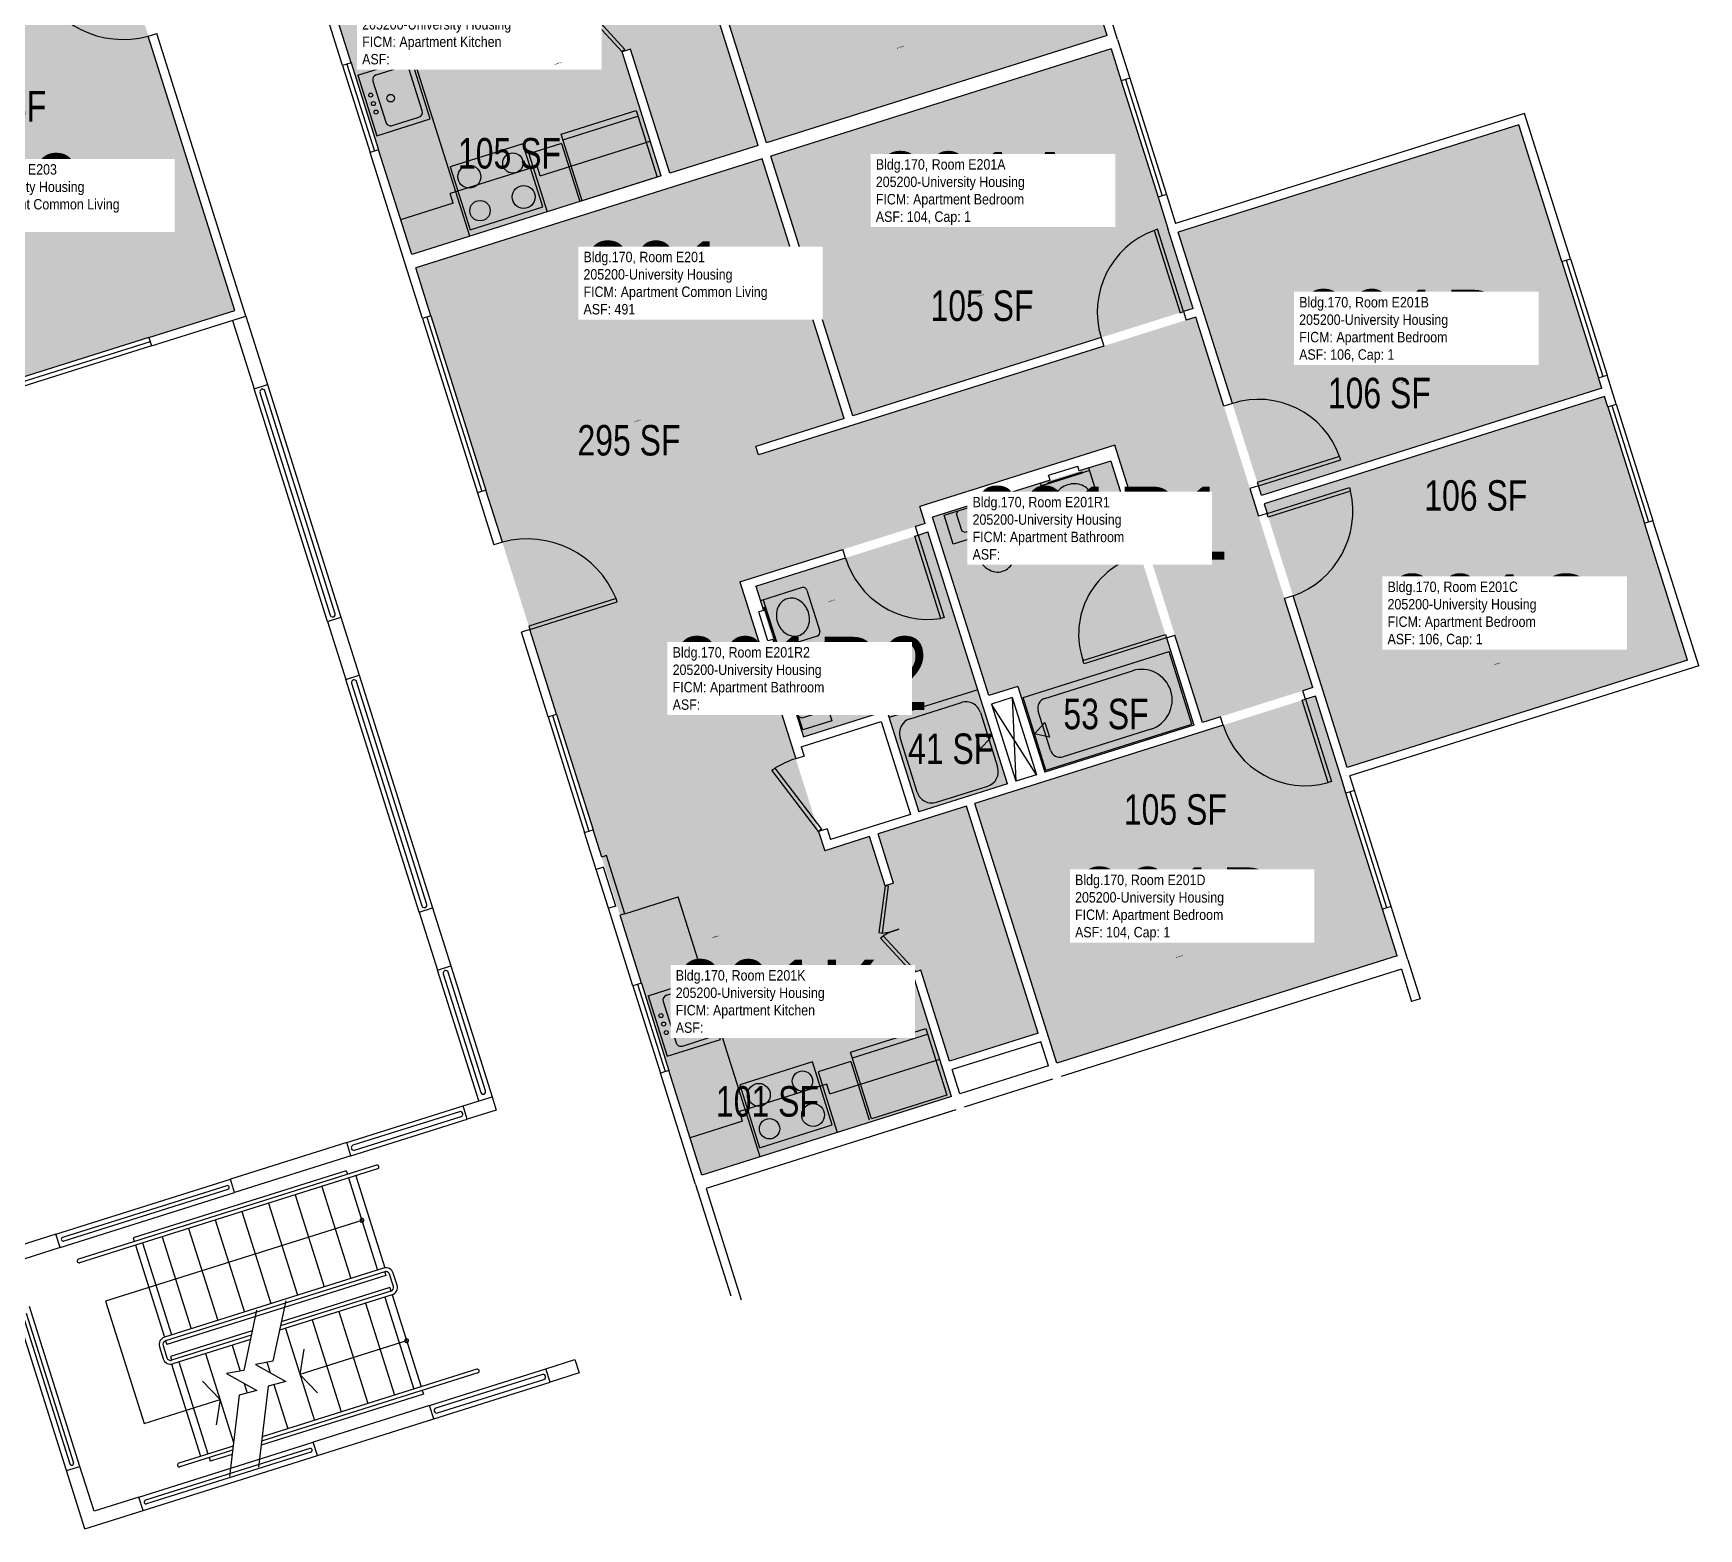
# Model space of a CAD drawing. Header units: inches. Extents: x -323 to 1242, y -1298 to 1967.
# Drawn here: x 586 to 1242, y -1298 to -710 of the extents above; entities that cross this region are included whole.
import ezdxf
from ezdxf.enums import TextEntityAlignment as Align

# ---------------------------------------------------------------- set-up
doc = ezdxf.new("R2010")
doc.units = ezdxf.units.IN
doc.header["$LTSCALE"] = 10
doc.header["$MEASUREMENT"] = 0
for name, color, linetype in [('A-DOOR', 2, 'CONTINUOUS'), ('A-FLOR', 3, 'CONTINUOUS'), ('A-GLAZ', 1, 'CONTINUOUS'), ('A-IDEN-RNUM', 7, 'CONTINUOUS'), ('A-IDEN-SNUM', 4, 'CONTINUOUS'), ('A-IDEN-VNUM', 4, 'CONTINUOUS'), ('A-WALL', 5, 'CONTINUOUS'), ('AREA-TEXT', 3, 'CONTINUOUS'), ('P-SANR-FIXT', 2, 'CONTINUOUS'), ('Rooms-Category-Color', 7, 'CONTINUOUS'), ('Rooms-College-Color', 7, 'CONTINUOUS'), ('Rooms-Department-Color', 7, 'CONTINUOUS'), ('Rooms-Division-Color', 7, 'CONTINUOUS'), ('Rooms-Information', 7, 'CONTINUOUS')]:
    doc.layers.add(name, color=color, linetype=linetype)
doc.styles.add('CP_AREA', font='arial.ttf', dxfattribs={"height": 15})
doc.styles.add('CP_ROOMSNUMBER', font='arial.ttf', dxfattribs={"height": 1})
doc.styles.add('CP_ROOMVNUMBER', font='arial.ttf', dxfattribs={"width": 0.85, "height": 0.075})

msp = doc.modelspace()

# ---------------------------------------------------------------- hatches: boundary and pattern name
at = {"layer": 'Rooms-Category-Color', "true_color": 0x728ef3}
for points in [[(312.36, -653.56), (358.37, -799.48), (530.51, -745.2), (531.57, -748.54), (496.75, -759.52), (529, -861.8), (665.38, -818.81), (585.03, -563.92), (504.43, -589.34), (537.81, -695.19), (464.85, -718.2), (466.96, -724.88), (390.19, -749.08), (355.76, -639.88)], [(976.48, -608.28), (1008.73, -710.56), (874.73, -752.81), (842.48, -650.52)], [(871.39, -753.86), (839.14, -651.58), (804.33, -662.55), (810.42, -681.86), (807.08, -682.91), (800.99, -663.6), (702.76, -694.57), (735.01, -796.86), (833.24, -765.89), (817.9, -717.25), (821.24, -716.19), (836.58, -764.84), (871.39, -753.86)], [(1042.64, -818.09), (1010.39, -715.81), (876.39, -758.05), (908.64, -860.34)], [(1069.5, -891.67), (1036.81, -787.95), (1170.8, -745.71), (1203.5, -849.42)], [(1089.68, -967.35), (1043.68, -821.43), (871.53, -875.71), (870.48, -872.37), (905.29, -861.39), (873.04, -759.11), (736.66, -802.1), (817.02, -1056.99), (897.61, -1031.58), (864.24, -925.72), (937.19, -902.71), (935.08, -896.03), (1011.86, -871.83), (1046.29, -981.04)], [(1103.26, -998.73), (1070.56, -895.01), (1204.55, -852.76), (1237.25, -956.48)], [(1042.95, -982.09), (1010.21, -878.24), (940.07, -900.23), (962.22, -970.44), (973.66, -966.84), (984.3, -1000.58)], [(969.51, -1005.24), (938.24, -906.05), (870.53, -927.4), (889.22, -986.65), (922.11, -976.28), (934.7, -1016.21)], [(956.75, -1012.93), (989, -1115.22), (1122.99, -1072.98), (1090.75, -970.69)], [(981.59, -1103.4), (953.4, -1013.99), (918.59, -1024.97), (924.68, -1044.27), (921.34, -1045.33), (915.25, -1026.02), (817.02, -1056.99), (849.27, -1159.27), (947.5, -1128.3), (932.16, -1079.66), (935.5, -1078.61), (946.78, -1114.38)]]:
    msp.add_hatch(color=171, dxfattribs=at).paths.add_polyline_path(points)
at = {"layer": 'Rooms-College-Color', "true_color": 0xadadad}
for points in [[(312.36, -653.56), (358.37, -799.48), (530.51, -745.2), (531.57, -748.54), (496.75, -759.52), (529, -861.8), (665.38, -818.81), (585.03, -563.92), (504.43, -589.34), (537.81, -695.19), (464.85, -718.2), (466.96, -724.88), (390.19, -749.08), (355.76, -639.88)], [(976.48, -608.28), (1008.73, -710.56), (874.73, -752.81), (842.48, -650.52)], [(871.39, -753.86), (839.14, -651.58), (804.33, -662.55), (810.42, -681.86), (807.08, -682.91), (800.99, -663.6), (702.76, -694.57), (735.01, -796.86), (833.24, -765.89), (817.9, -717.25), (821.24, -716.19), (836.58, -764.84), (871.39, -753.86)], [(1042.64, -818.09), (1010.39, -715.81), (876.39, -758.05), (908.64, -860.34)], [(1069.5, -891.67), (1036.81, -787.95), (1170.8, -745.71), (1203.5, -849.42)], [(1089.68, -967.35), (1043.68, -821.43), (871.53, -875.71), (870.48, -872.37), (905.29, -861.39), (873.04, -759.11), (736.66, -802.1), (817.02, -1056.99), (897.61, -1031.58), (864.24, -925.72), (937.19, -902.71), (935.08, -896.03), (1011.86, -871.83), (1046.29, -981.04)], [(1103.26, -998.73), (1070.56, -895.01), (1204.55, -852.76), (1237.25, -956.48)], [(1042.95, -982.09), (1010.21, -878.24), (940.07, -900.23), (962.22, -970.44), (973.66, -966.84), (984.3, -1000.58)], [(969.51, -1005.24), (938.24, -906.05), (870.53, -927.4), (889.22, -986.65), (922.11, -976.28), (934.7, -1016.21)], [(956.75, -1012.93), (989, -1115.22), (1122.99, -1072.98), (1090.75, -970.69)], [(981.59, -1103.4), (953.4, -1013.99), (918.59, -1024.97), (924.68, -1044.27), (921.34, -1045.33), (915.25, -1026.02), (817.02, -1056.99), (849.27, -1159.27), (947.5, -1128.3), (932.16, -1079.66), (935.5, -1078.61), (946.78, -1114.38)]]:
    msp.add_hatch(color=253, dxfattribs=at).paths.add_polyline_path(points)
at = {"layer": 'Rooms-Department-Color', "true_color": 0x604aed}
for points in [[(312.36, -653.56), (358.37, -799.48), (530.51, -745.2), (531.57, -748.54), (496.75, -759.52), (529, -861.8), (665.38, -818.81), (585.03, -563.92), (504.43, -589.34), (537.81, -695.19), (464.85, -718.2), (466.96, -724.88), (390.19, -749.08), (355.76, -639.88)], [(976.48, -608.28), (1008.73, -710.56), (874.73, -752.81), (842.48, -650.52)], [(871.39, -753.86), (839.14, -651.58), (804.33, -662.55), (810.42, -681.86), (807.08, -682.91), (800.99, -663.6), (702.76, -694.57), (735.01, -796.86), (833.24, -765.89), (817.9, -717.25), (821.24, -716.19), (836.58, -764.84), (871.39, -753.86)], [(1042.64, -818.09), (1010.39, -715.81), (876.39, -758.05), (908.64, -860.34)], [(1069.5, -891.67), (1036.81, -787.95), (1170.8, -745.71), (1203.5, -849.42)], [(1089.68, -967.35), (1043.68, -821.43), (871.53, -875.71), (870.48, -872.37), (905.29, -861.39), (873.04, -759.11), (736.66, -802.1), (817.02, -1056.99), (897.61, -1031.58), (864.24, -925.72), (937.19, -902.71), (935.08, -896.03), (1011.86, -871.83), (1046.29, -981.04)], [(1103.26, -998.73), (1070.56, -895.01), (1204.55, -852.76), (1237.25, -956.48)], [(1042.95, -982.09), (1010.21, -878.24), (940.07, -900.23), (962.22, -970.44), (973.66, -966.84), (984.3, -1000.58)], [(969.51, -1005.24), (938.24, -906.05), (870.53, -927.4), (889.22, -986.65), (922.11, -976.28), (934.7, -1016.21)], [(956.75, -1012.93), (989, -1115.22), (1122.99, -1072.98), (1090.75, -970.69)], [(981.59, -1103.4), (953.4, -1013.99), (918.59, -1024.97), (924.68, -1044.27), (921.34, -1045.33), (915.25, -1026.02), (817.02, -1056.99), (849.27, -1159.27), (947.5, -1128.3), (932.16, -1079.66), (935.5, -1078.61), (946.78, -1114.38)]]:
    msp.add_hatch(color=173, dxfattribs=at).paths.add_polyline_path(points)
at = {"layer": 'Rooms-Division-Color', "true_color": 0x604aed}
for points in [[(312.36, -653.56), (358.37, -799.48), (530.51, -745.2), (531.57, -748.54), (496.75, -759.52), (529, -861.8), (665.38, -818.81), (585.03, -563.92), (504.43, -589.34), (537.81, -695.19), (464.85, -718.2), (466.96, -724.88), (390.19, -749.08), (355.76, -639.88)], [(976.48, -608.28), (1008.73, -710.56), (874.73, -752.81), (842.48, -650.52)], [(871.39, -753.86), (839.14, -651.58), (804.33, -662.55), (810.42, -681.86), (807.08, -682.91), (800.99, -663.6), (702.76, -694.57), (735.01, -796.86), (833.24, -765.89), (817.9, -717.25), (821.24, -716.19), (836.58, -764.84), (871.39, -753.86)], [(1042.64, -818.09), (1010.39, -715.81), (876.39, -758.05), (908.64, -860.34)], [(1069.5, -891.67), (1036.81, -787.95), (1170.8, -745.71), (1203.5, -849.42)], [(1089.68, -967.35), (1043.68, -821.43), (871.53, -875.71), (870.48, -872.37), (905.29, -861.39), (873.04, -759.11), (736.66, -802.1), (817.02, -1056.99), (897.61, -1031.58), (864.24, -925.72), (937.19, -902.71), (935.08, -896.03), (1011.86, -871.83), (1046.29, -981.04)], [(1103.26, -998.73), (1070.56, -895.01), (1204.55, -852.76), (1237.25, -956.48)], [(1042.95, -982.09), (1010.21, -878.24), (940.07, -900.23), (962.22, -970.44), (973.66, -966.84), (984.3, -1000.58)], [(969.51, -1005.24), (938.24, -906.05), (870.53, -927.4), (889.22, -986.65), (922.11, -976.28), (934.7, -1016.21)], [(956.75, -1012.93), (989, -1115.22), (1122.99, -1072.98), (1090.75, -970.69)], [(981.59, -1103.4), (953.4, -1013.99), (918.59, -1024.97), (924.68, -1044.27), (921.34, -1045.33), (915.25, -1026.02), (817.02, -1056.99), (849.27, -1159.27), (947.5, -1128.3), (932.16, -1079.66), (935.5, -1078.61), (946.78, -1114.38)]]:
    msp.add_hatch(color=173, dxfattribs=at).paths.add_polyline_path(points)

# ---------------------------------------------------------------- linework, layer by layer
at = {"layer": 'A-DOOR'}
for p, q in [((817.83, -717.01), (805.25, -703.31)), ((806.29, -702.36), (818.87, -716.05)), ((818.87, -716.05), (817.83, -717.01)), ((1028.59, -786.87), (1027.24, -787.3)), ((1027.24, -787.3), (1037.46, -819.72)), ((1038.81, -819.3), (1028.59, -786.87)), ((1037.46, -819.72), (1038.81, -819.3)), ((1100.29, -876.28), (1067.86, -886.51)), ((1068.29, -887.86), (1100.72, -877.63)), ((1100.72, -877.63), (1100.29, -876.28)), ((1067.86, -886.51), (1068.29, -887.86)), ((1071.75, -898.83), (1104.18, -888.6)), ((1104.6, -889.95), (1072.17, -900.18)), ((1104.18, -888.6), (1104.6, -889.95)), ((1072.17, -900.18), (1071.75, -898.83)), ((933.08, -907.68), (934.43, -907.25)), ((943.3, -940.11), (933.08, -907.68)), ((934.43, -907.25), (944.65, -939.68)), ((815.44, -932.27), (781.11, -943.1)), ((781.54, -944.45), (815.87, -933.62)), ((815.87, -933.62), (815.44, -932.27)), ((781.11, -943.1), (781.54, -944.45)), ((944.65, -939.68), (943.3, -940.11)), ((999.27, -956.63), (1031.7, -946.4)), ((1032.13, -947.75), (999.7, -957.98)), ((1031.7, -946.4), (1032.13, -947.75)), ((999.7, -957.98), (999.27, -956.63)), ((1085.57, -972.32), (1086.92, -971.9)), ((1095.79, -1004.75), (1085.57, -972.32)), ((1086.92, -971.9), (1097.14, -1004.32)), ((876.81, -999.89), (877.94, -999.03)), ((895.2, -1023.95), (876.81, -999.89)), ((877.94, -999.03), (896.32, -1023.09)), ((1097.14, -1004.32), (1095.79, -1004.75)), ((896.32, -1023.09), (895.2, -1023.95)), ((921.34, -1045.33), (918.89, -1063.77)), ((920.29, -1063.95), (922.74, -1045.52)), ((922.74, -1045.52), (921.34, -1045.33)), ((918.89, -1063.77), (920.29, -1063.95)), ((919.58, -1065.97), (920.62, -1065.01)), ((932.16, -1079.66), (919.58, -1065.97)), ((920.62, -1065.01), (933.2, -1078.71)), ((933.2, -1078.71), (932.16, -1079.66))]:
    msp.add_line(p, q, dxfattribs=at)
for centre, radius, start, end in [((621.45, -674.53), 37.6, 202.05029, 285.24604), ((1039.28, -819.5), 34.38, 110.49458, 196.93987), ((1068.33, -887.82), 33.98, 19.85341, 107.58104), ((1070.07, -897.88), 35.43, 289.63293, 12.92602), ((780.6, -946.39), 37.6, 22.05029, 105.24604), ((938.27, -906.63), 33.85, 196.55361, 278.54969), ((1029.44, -946.31), 31.88, 103.67751, 198.88143), ((1086.77, -972.21), 33.77, 197.06558, 285.49336), ((901.05, -1039.44), 46.56, 108.63499, 119.76807), ((917.92, -1038.36), 25.7, 275.29346, 290.09868), ((933.36, -1087.33), 25.7, 104.89801, 119.70324)]:
    msp.add_arc(centre, radius, start, end, dxfattribs=at)
at = {"layer": 'A-FLOR'}
for p, q in [((675.3, -851.1), (702.96, -938.84)), ((704.87, -938.24), (677.21, -850.5)), ((711.38, -965.54), (739.05, -1053.29)), ((740.95, -1052.69), (713.29, -964.94)), ((980.96, -1001.64), (963.27, -973.79)), ((971.37, -971.23), (972.85, -1004.19)), ((747.47, -1079.99), (762.19, -1126.7)), ((764.1, -1126.1), (749.37, -1079.39)), ((753.84, -1134.31), (711.9, -1147.53)), ((712.51, -1149.44), (754.44, -1136.22)), ((721.16, -1155.36), (603.85, -1192.34)), ((721.61, -1156.79), (604.3, -1193.78)), ((709.26, -1157.54), (625.34, -1184)), ((709.26, -1157.54), (709.72, -1158.97)), ((713.03, -1159.5), (724.47, -1195.78)), ((662.25, -1163.45), (597.61, -1183.83)), ((662.7, -1164.88), (598.06, -1185.26)), ((699.68, -1163.71), (711.1, -1199.95)), ((710.17, -1160.4), (721.59, -1196.64)), ((678.69, -1170.32), (690.12, -1206.56)), ((689.18, -1167.01), (700.61, -1203.26)), ((715.43, -1177.09), (614.53, -1208.9)), ((657.71, -1176.94), (669.14, -1213.18)), ((668.2, -1173.63), (679.63, -1209.87)), ((625.34, -1184), (625.79, -1185.43)), ((629.1, -1185.96), (640.53, -1222.2)), ((636.73, -1183.55), (648.16, -1219.79)), ((647.22, -1180.24), (658.65, -1216.49)), ((626.24, -1186.86), (637.66, -1223.1)), ((723.98, -1195.89), (637.66, -1223.1)), ((724.43, -1197.32), (638.12, -1224.53)), ((724.88, -1198.75), (638.57, -1225.96)), ((724.43, -1197.32), (724.88, -1198.75)), ((727.81, -1203.07), (726.31, -1198.3)), ((729.24, -1202.62), (727.74, -1197.85)), ((726.83, -1204.95), (683.33, -1218.67)), ((726.38, -1203.52), (683.69, -1216.98)), ((726.38, -1203.52), (726.83, -1204.95)), ((614.53, -1208.9), (629.72, -1257.06)), ((673.99, -1212.43), (668.92, -1236.15)), ((685.43, -1208.82), (680.37, -1232.54)), ((727.28, -1206.38), (682.97, -1220.35)), ((716.79, -1209.69), (728.22, -1245.93)), ((724.42, -1207.28), (735.85, -1243.52)), ((727.28, -1206.38), (738.71, -1242.62)), ((581.87, -1214.07), (600.44, -1272.99)), ((583.3, -1213.62), (601.87, -1272.54)), ((695.81, -1216.3), (707.24, -1252.54)), ((706.3, -1213), (717.73, -1249.24)), ((638.12, -1224.53), (638.57, -1225.96)), ((672.24, -1220.59), (640.07, -1230.73)), ((671.88, -1222.27), (640.52, -1232.16)), ((671.52, -1223.96), (640.97, -1233.59)), ((685.32, -1219.61), (696.75, -1255.85)), ((733, -1224.5), (691.03, -1237.73)), ((635.71, -1226.86), (637.21, -1231.63)), ((637.14, -1226.41), (638.64, -1231.18)), ((640.07, -1230.73), (640.52, -1232.16)), ((653.85, -1229.53), (664.87, -1264.49)), ((664.34, -1226.23), (667.55, -1236.41)), ((692.52, -1227.83), (691.03, -1237.73)), ((640.49, -1233.74), (651.92, -1269.98)), ((643.36, -1232.84), (654.78, -1269.08)), ((668.92, -1236.15), (662.14, -1237.42)), ((662.14, -1237.42), (674.08, -1244.1)), ((680.37, -1232.54), (673.58, -1233.82)), ((673.58, -1233.82), (685.52, -1240.49)), ((761.1, -1237.14), (675.94, -1263.98)), ((760.65, -1235.71), (676.14, -1262.35)), ((678, -1232.99), (679.27, -1236.99)), ((691.03, -1237.73), (697.93, -1244.99)), ((786.47, -1237.79), (744.53, -1251.01)), ((652.66, -1240.39), (659.56, -1247.65)), ((674.08, -1244.1), (667.09, -1245.98)), ((669.09, -1241.31), (670.29, -1245.12)), ((678.54, -1242.38), (674.69, -1274.33)), ((739.61, -1245.48), (675.74, -1265.62)), ((685.52, -1240.49), (678.54, -1242.38)), ((680.77, -1241.77), (686.25, -1259.16)), ((739.16, -1244.05), (739.61, -1245.48)), ((745.13, -1252.92), (787.07, -1239.7)), ((629.72, -1257.06), (659.56, -1247.65)), ((659.56, -1247.65), (658.08, -1257.56)), ((667.09, -1245.98), (663.25, -1277.94)), ((694.88, -1266.93), (630.24, -1287.31)), ((695.33, -1268.36), (630.69, -1288.74)), ((664.69, -1265.96), (643.34, -1272.69)), ((664.49, -1267.59), (643.79, -1274.12)), ((655.23, -1270.51), (655.68, -1271.94)), ((664.3, -1269.23), (655.68, -1271.94))]:
    msp.add_line(p, q, dxfattribs=at)
for centre, radius, start, end in [((676.26, -850.8), 1, 17.4983, 197.4983), ((703.92, -938.54), 1, 197.4983, 17.4983), ((712.34, -965.24), 1, 17.4983, 197.4983), ((740, -1052.99), 1, 197.4983, 17.4983), ((748.42, -1079.69), 1, 17.4983, 197.4983), ((763.14, -1126.4), 1, 197.4983, 17.4983), ((754.14, -1135.26), 1, 287.4983, 107.4983), ((712.21, -1148.49), 1, 107.4983, 287.4983), ((721.39, -1156.08), 0.75, 287.49835, 107.49835), ((662.48, -1164.16), 0.75, 287.49835, 107.49835), ((715.43, -1177.09), 0.75, 17.49835, 197.49835), ((715.43, -1177.09), 0.75, 197.49835, 17.49835), ((597.84, -1184.54), 0.75, 107.49835, 287.49835), ((604.08, -1193.06), 0.75, 107.49835, 287.49835), ((724.88, -1198.75), 3, 17.49835, 107.49835), ((724.88, -1198.75), 1.5, 17.49835, 107.49835), ((726.38, -1203.52), 1.5, 287.49835, 17.49835), ((726.38, -1203.52), 3, 287.49835, 17.49835), ((638.57, -1225.96), 3, 107.49835, 197.49835), ((638.57, -1225.96), 1.5, 107.49835, 197.49835), ((733, -1224.5), 0.75, 17.49835, 197.49835), ((733, -1224.5), 0.75, 197.49835, 17.49835), ((640.07, -1230.73), 3, 197.49835, 287.49835), ((640.07, -1230.73), 1.5, 197.49835, 287.49835), ((760.87, -1236.42), 0.75, 287.49835, 107.49835), ((786.77, -1238.74), 1, 287.4983, 107.4983), ((744.83, -1251.96), 1, 107.4983, 287.4983), ((695.1, -1267.64), 0.75, 287.49835, 107.49835), ((601.16, -1272.76), 0.75, 197.49835, 17.49835), ((643.56, -1273.41), 0.75, 107.49835, 287.49835), ((630.46, -1288.02), 0.75, 107.49835, 287.49835)]:
    msp.add_arc(centre, radius, start, end, dxfattribs=at)
at = {"layer": 'A-GLAZ'}
for p, q in [((707.84, -722.33), (718.66, -756.66)), ((709.51, -721.8), (720.33, -756.14)), ((711.18, -721.28), (722, -755.61)), ((1017.7, -727.39), (1032.13, -773.17)), ((1014.36, -728.45), (1028.8, -774.22)), ((1016.03, -727.92), (1030.47, -773.7)), ((1187.78, -799.6), (1202.21, -845.37)), ((1189.45, -799.07), (1203.88, -844.85)), ((1191.12, -798.54), (1205.55, -844.32)), ((739.26, -821.99), (760.91, -890.66)), ((740.93, -821.47), (762.58, -890.13)), ((742.6, -820.94), (764.25, -889.61)), ((631.53, -829.48), (562.86, -851.13)), ((632.05, -831.15), (563.39, -852.8)), ((632.58, -832.82), (563.91, -854.47)), ((1205.82, -856.82), (1220.25, -902.6)), ((1207.49, -856.29), (1221.92, -902.07)), ((1209.16, -855.77), (1223.59, -901.55)), ((788.72, -978.88), (803.08, -1024.42)), ((790.39, -978.35), (804.75, -1023.89)), ((792.06, -977.83), (806.42, -1023.37)), ((1117.2, -1054.62), (1102.76, -1008.84)), ((1118.86, -1054.09), (1104.43, -1008.32)), ((1120.53, -1053.57), (1106.1, -1007.79)), ((822.1, -1084.74), (832.92, -1119.08)), ((823.95, -1084.16), (834.77, -1118.49)), ((825.44, -1083.69), (836.26, -1118.03))]:
    msp.add_line(p, q, dxfattribs=at)
at = {"layer": 'A-WALL'}
for p, q in [((871.39, -753.86), (839.14, -651.57)), ((874.73, -752.81), (842.48, -650.52)), ((707.84, -722.33), (688.86, -662.12)), ((711.18, -721.28), (702.76, -694.57)), ((1008.73, -710.56), (1004.74, -697.93)), ((1012.89, -712.13), (1008.08, -696.87)), ((631.33, -710.8), (634.67, -709.75)), ((665.38, -818.81), (631.33, -710.8)), ((669.78, -821.09), (634.67, -709.75)), ((1008.73, -710.56), (874.73, -752.81)), ((1012.89, -712.13), (1017.7, -727.39)), ((821.17, -715.96), (817.83, -717.01)), ((833.24, -765.89), (817.83, -717.01)), ((836.58, -764.84), (821.17, -715.96)), ((1010.38, -715.81), (876.38, -758.05)), ((1010.38, -715.81), (1014.36, -728.45)), ((711.18, -721.28), (707.84, -722.33)), ((1017.7, -727.39), (1014.36, -728.45)), ((1173.08, -741.32), (1035.74, -784.62)), ((1170.79, -745.71), (1036.79, -787.96)), ((1187.78, -799.6), (1170.79, -745.71)), ((1191.12, -798.54), (1173.08, -741.32)), ((871.39, -753.86), (836.58, -764.84)), ((722, -755.61), (718.66, -756.66)), ((732.5, -800.53), (718.66, -756.66)), ((735.01, -796.86), (722, -755.61)), ((873.04, -759.11), (736.66, -802.1)), ((905.29, -861.39), (873.04, -759.11)), ((908.63, -860.34), (876.38, -758.05)), ((833.24, -765.89), (735.01, -796.86)), ((1032.13, -773.17), (1028.8, -774.22)), ((1032.13, -773.17), (1035.74, -784.62)), ((1028.8, -774.22), (1032.7, -786.62)), ((1042.63, -818.1), (1032.7, -786.62)), ((1058.07, -855.43), (1036.79, -787.96)), ((1187.78, -799.6), (1191.12, -798.54)), ((739.26, -821.99), (732.5, -800.53)), ((742.6, -820.94), (736.66, -802.1)), ((631.53, -829.48), (665.38, -818.81)), ((1042.63, -818.1), (1038.81, -819.3)), ((1038.81, -819.3), (1039.86, -822.64)), ((632.58, -832.82), (669.78, -821.09)), ((664.53, -822.75), (673.02, -849.69)), ((669.78, -821.09), (678.27, -848.04)), ((742.6, -820.94), (739.26, -821.99)), ((1043.68, -821.43), (1039.86, -822.64)), ((1054.73, -856.48), (1043.68, -821.43)), ((631.53, -829.48), (632.58, -832.82)), ((1006.39, -829.52), (908.63, -860.34)), ((1006.39, -829.52), (1007.44, -832.86)), ((1007.44, -832.86), (871.53, -875.71)), ((1202.21, -845.37), (1205.55, -844.32)), ((1203.49, -849.43), (1202.21, -845.37)), ((1209.16, -855.77), (1205.55, -844.32)), ((673.02, -849.69), (678.27, -848.04)), ((701.89, -941.25), (673.02, -849.69)), ((678.27, -848.04), (707.13, -939.59)), ((1203.49, -849.43), (1069.49, -891.67)), ((1058.07, -855.43), (1054.73, -856.48)), ((1204.54, -852.77), (1070.55, -895.01)), ((1205.82, -856.82), (1204.54, -852.77)), ((1205.82, -856.82), (1209.16, -855.77)), ((905.29, -861.39), (870.48, -872.37)), ((1011.86, -871.83), (935.09, -896.04)), ((1025.24, -914.27), (1011.86, -871.83)), ((871.53, -875.71), (870.48, -872.37)), ((1010.18, -878.13), (997.78, -882.04)), ((1010.18, -878.13), (1021.9, -915.33)), ((985.73, -883.74), (997.18, -880.13)), ((986.33, -885.65), (985.73, -883.74)), ((997.78, -882.04), (997.18, -880.13)), ((764.25, -889.61), (760.91, -890.66)), ((760.91, -890.66), (767.37, -911.17)), ((770.71, -910.11), (764.25, -889.61)), ((986.33, -885.65), (940.08, -900.23)), ((1068.29, -887.86), (1064.95, -888.91)), ((1064.95, -888.91), (1068.41, -899.88)), ((1069.49, -891.67), (1068.29, -887.86)), ((937.19, -902.71), (935.09, -896.04)), ((1070.55, -895.01), (1071.75, -898.83)), ((937.19, -902.71), (933.38, -903.92)), ((934.43, -907.25), (933.38, -903.92)), ((962.22, -970.45), (940.08, -900.23)), ((1071.75, -898.83), (1068.41, -899.88)), ((1220.25, -902.6), (1223.59, -901.55)), ((1237.24, -956.48), (1220.25, -902.6)), ((1241.63, -958.77), (1223.59, -901.55)), ((770.71, -910.11), (767.37, -911.17)), ((934.43, -907.25), (938.24, -906.05)), ((969.51, -1005.24), (938.24, -906.05)), ((864.23, -925.72), (904.76, -912.94)), ((870.53, -927.4), (905.82, -916.28)), ((905.82, -916.28), (904.76, -912.94)), ((1021.9, -915.33), (1025.24, -914.27)), ((864.23, -925.72), (886.18, -995.34)), ((870.53, -927.4), (873.54, -936.94)), ((873.54, -936.94), (871.63, -937.54)), ((1081.97, -931.25), (1078.63, -932.3)), ((1089.68, -967.35), (1078.63, -932.3)), ((1103.24, -998.73), (1081.97, -931.25)), ((701.89, -941.25), (707.13, -939.59)), ((701.89, -941.25), (709.11, -964.14)), ((707.13, -939.59), (714.35, -962.48)), ((875.24, -948.98), (871.63, -937.54)), ((781.54, -944.45), (778.2, -945.5)), ((788.72, -978.88), (778.2, -945.5)), ((792.06, -977.83), (781.54, -944.45)), ((877.14, -948.38), (875.24, -948.98)), ((877.14, -948.38), (889.21, -986.65)), ((1032.13, -947.75), (1035.46, -946.7)), ((1032.13, -947.75), (1042.95, -982.09)), ((1046.29, -981.04), (1035.46, -946.7)), ((1237.24, -956.48), (1103.24, -998.73)), ((709.11, -964.14), (714.35, -962.48)), ((714.35, -962.48), (743.22, -1054.04)), ((1241.63, -958.77), (1104.3, -1002.07)), ((737.97, -1055.69), (709.11, -964.14)), ((973.66, -966.84), (962.22, -970.45)), ((973.66, -966.84), (984.3, -1000.58)), ((1089.68, -967.35), (1085.87, -968.56)), ((1086.92, -971.9), (1085.87, -968.56)), ((889.21, -986.65), (922.11, -976.28)), ((922.11, -976.28), (934.7, -1016.21)), ((971.37, -971.23), (963.27, -973.79)), ((963.27, -973.79), (972.85, -1004.19)), ((971.37, -971.23), (980.96, -1001.63)), ((1090.74, -970.69), (1086.92, -971.9)), ((1101.26, -1004.07), (1090.74, -970.69)), ((788.72, -978.88), (792.06, -977.83)), ((888.35, -990.59), (919.83, -980.67)), ((919.83, -980.67), (931.37, -1017.27)), ((1054.49, -982.12), (956.74, -1012.94)), ((1042.95, -982.09), (984.3, -1000.58)), ((1053.44, -978.78), (1046.29, -981.04)), ((1054.49, -982.12), (1053.44, -978.78)), ((889.52, -994.29), (886.18, -995.34)), ((888.35, -990.59), (889.52, -994.29)), ((980.96, -1001.63), (972.85, -1004.19)), ((1106.1, -1007.79), (1104.3, -1002.07)), ((969.51, -1005.24), (934.7, -1016.21)), ((1102.76, -1008.84), (1101.26, -1004.07)), ((1106.1, -1007.79), (1102.76, -1008.84)), ((953.4, -1013.99), (918.59, -1024.96)), ((981.59, -1103.4), (953.4, -1013.99)), ((988.99, -1115.22), (956.74, -1012.94)), ((931.37, -1017.27), (899.89, -1027.19)), ((803.08, -1024.42), (806.42, -1023.37)), ((807.67, -1038.96), (803.08, -1024.42)), ((809.8, -1034.1), (806.42, -1023.37)), ((898.54, -1022.9), (895.2, -1023.95)), ((895.2, -1023.95), (897.61, -1031.58)), ((915.25, -1026.02), (897.61, -1031.58)), ((898.54, -1022.9), (899.89, -1027.19)), ((921.34, -1045.33), (915.25, -1026.02)), ((924.68, -1044.28), (918.59, -1024.96)), ((811.71, -1033.5), (809.8, -1034.1)), ((818.92, -1056.39), (811.71, -1033.5)), ((810.53, -1038.06), (807.67, -1038.96)), ((812.48, -1054.22), (807.67, -1038.96)), ((815.34, -1053.32), (810.53, -1038.06)), ((924.68, -1044.28), (921.34, -1045.33)), ((737.97, -1055.69), (743.22, -1054.04)), ((743.22, -1054.04), (750.43, -1076.93)), ((815.34, -1053.32), (812.48, -1054.22)), ((822.1, -1084.74), (812.48, -1054.22)), ((1120.53, -1053.57), (1117.2, -1054.62)), ((1122.98, -1072.98), (1117.2, -1054.62)), ((1127.15, -1074.55), (1120.53, -1053.57)), ((737.97, -1055.69), (745.19, -1078.58)), ((818.92, -1056.39), (817.02, -1056.99)), ((825.44, -1083.69), (817.02, -1056.99)), ((1122.98, -1072.98), (988.99, -1115.22)), ((1127.15, -1074.55), (1131.96, -1089.81)), ((745.19, -1078.58), (750.43, -1076.93)), ((761.42, -1130.09), (745.19, -1078.58)), ((750.43, -1076.93), (766.67, -1128.43)), ((935.5, -1078.61), (932.16, -1079.66)), ((947.5, -1128.3), (932.16, -1079.66)), ((946.78, -1114.38), (935.5, -1078.61)), ((1124.64, -1078.22), (990.64, -1120.47)), ((1124.64, -1078.22), (1128.62, -1090.86)), ((825.44, -1083.69), (822.1, -1084.74)), ((1131.96, -1089.81), (1128.62, -1090.86)), ((981.59, -1103.4), (946.78, -1114.38)), ((982.64, -1106.74), (947.83, -1117.71)), ((985.65, -1116.28), (982.64, -1106.74)), ((836.26, -1118.03), (832.92, -1119.08)), ((846.75, -1162.95), (832.92, -1119.08)), ((849.26, -1159.27), (836.26, -1118.03)), ((950.84, -1127.25), (947.83, -1117.71)), ((985.65, -1116.28), (950.84, -1127.25)), ((987.3, -1121.52), (952.49, -1132.5)), ((709.45, -1146.47), (755.22, -1132.04)), ((755.22, -1132.04), (766.67, -1128.43)), ((756.88, -1137.29), (755.22, -1132.04)), ((768.32, -1133.68), (756.88, -1137.29)), ((766.67, -1128.43), (768.32, -1133.68)), ((947.5, -1128.3), (849.26, -1159.27)), ((949.15, -1133.55), (850.92, -1164.52)), ((711.1, -1151.72), (756.88, -1137.29)), ((709.45, -1146.47), (663.67, -1160.9)), ((711.1, -1151.72), (709.45, -1146.47)), ((711.1, -1151.72), (665.32, -1166.15)), ((595, -1182.55), (663.67, -1160.9)), ((596.65, -1187.8), (665.32, -1166.15)), ((665.32, -1166.15), (663.67, -1160.9)), ((846.75, -1162.95), (860.58, -1206.82)), ((850.92, -1164.52), (864.75, -1208.39)), ((595, -1182.55), (572.11, -1189.77)), ((596.65, -1187.8), (595, -1182.55)), ((596.65, -1187.8), (579.01, -1193.36)), ((599.17, -1275.61), (579.32, -1212.66)), ((604.42, -1273.95), (584.57, -1211.01)), ((787.85, -1235.52), (799.29, -1231.91)), ((799.29, -1231.91), (800.95, -1237.16)), ((742.07, -1249.95), (787.85, -1235.52)), ((789.5, -1240.76), (787.85, -1235.52)), ((800.95, -1237.16), (789.5, -1240.76)), ((743.72, -1255.2), (789.5, -1240.76)), ((742.07, -1249.95), (696.29, -1264.38)), ((743.72, -1255.2), (742.07, -1249.95)), ((697.94, -1269.63), (743.72, -1255.2)), ((627.62, -1286.03), (696.29, -1264.38)), ((697.94, -1269.63), (696.29, -1264.38)), ((629.28, -1291.28), (697.94, -1269.63)), ((599.17, -1275.61), (604.42, -1273.95)), ((606.39, -1298.49), (599.17, -1275.61)), ((609.98, -1291.6), (604.42, -1273.95)), ((606.39, -1298.49), (629.28, -1291.28)), ((627.62, -1286.03), (609.98, -1291.6)), ((629.28, -1291.28), (627.62, -1286.03))]:
    msp.add_line(p, q, dxfattribs=at)
at = {"layer": 'P-SANR-FIXT'}
for p, q in [((757.9, -789.64), (725.65, -687.35)), ((713.79, -726.22), (734.77, -719.61)), ((742.28, -743.45), (734.77, -719.61)), ((713.79, -726.22), (721.3, -750.06)), ((721.06, -726.02), (731.55, -722.72)), ((739.17, -740.23), (734.06, -724.02)), ((719.76, -728.53), (724.87, -744.74)), ((793.86, -749.47), (823.42, -740.15)), ((823.42, -740.15), (831.69, -766.38)), ((721.3, -750.06), (742.28, -743.45)), ((727.38, -746.05), (737.87, -742.74)), ((794.53, -751.62), (824.1, -742.3)), ((778.79, -753.26), (750.18, -762.28)), ((786.61, -778.06), (778.79, -753.26)), ((793.96, -753.11), (781.07, -757.17)), ((785.63, -765.78), (828.91, -752.14)), ((802.13, -775.7), (793.86, -749.47)), ((793.96, -753.11), (801.17, -776)), ((781.07, -757.17), (788.29, -780.06)), ((784.43, -761.97), (750.1, -772.79)), ((750.18, -762.28), (758, -787.08)), ((785.63, -765.78), (784.43, -761.97)), ((831.69, -766.38), (802.13, -775.7)), ((751.3, -776.61), (750.1, -772.79)), ((751.3, -776.61), (730.67, -783.11)), ((758, -787.08), (786.61, -778.06)), ((1001.93, -881.91), (982.86, -887.92)), ((982.86, -887.92), (999.07, -882.81)), ((985.57, -886.55), (998.92, -882.34)), ((999.07, -882.81), (998.92, -882.34)), ((1006.74, -897.17), (1001.59, -880.84)), ((944.56, -899.47), (973.17, -890.45)), ((973.17, -890.45), (976.78, -901.9)), ((987.67, -903.18), (982.52, -886.85)), ((985.72, -887.02), (985.57, -886.55)), ((949.51, -898.96), (950.16, -897.71)), ((950.16, -897.71), (968.28, -891.99)), ((968.28, -891.99), (969.54, -892.65)), ((969.54, -892.65), (971.64, -899.32)), ((948.17, -910.92), (944.56, -899.47)), ((976.78, -901.9), (948.17, -910.92)), ((951.56, -905.47), (949.51, -898.96)), ((959.19, -903.27), (956.21, -905.24)), ((963.96, -901.75), (959.3, -903.22)), ((967.65, -901.63), (964.07, -901.73)), ((970.82, -900.63), (967.65, -901.63)), ((971.64, -899.32), (971.07, -900.42)), ((1005.76, -899.05), (989.55, -904.16)), ((952.87, -906.29), (951.77, -905.72)), ((956.21, -905.24), (952.87, -906.29)), ((888.67, -927.97), (872.33, -933.12)), ((890.55, -928.95), (895.66, -945.17)), ((873.41, -932.78), (879.42, -951.86)), ((874.31, -935.65), (873.83, -935.8)), ((878.04, -949.15), (873.83, -935.8)), ((879.42, -951.86), (874.31, -935.65)), ((878.52, -949), (878.04, -949.15)), ((894.68, -947.05), (878.35, -952.2)), ((879.97, -955.35), (891.42, -951.75)), ((888.99, -983.97), (879.97, -955.35)), ((891.42, -951.75), (900.44, -980.36)), ((975.68, -971.18), (1033.15, -953.07)), ((1042.17, -981.68), (1033.15, -953.07)), ((881.63, -960.6), (882.28, -959.35)), ((887.34, -978.72), (881.63, -960.6)), ((882.28, -959.35), (888.95, -957.24)), ((888.95, -957.24), (890.05, -957.81)), ((890.26, -958.06), (891.26, -961.23)), ((891.26, -961.23), (891.36, -964.87)), ((984.23, -971.58), (1018.71, -960.71)), ((891.36, -964.87), (892.85, -969.58)), ((892.9, -969.69), (894.87, -972.68)), ((957.83, -968.16), (923.01, -979.14)), ((894.87, -972.68), (895.92, -976.02)), ((895.92, -976.02), (895.27, -977.27)), ((931.19, -979.58), (951.38, -973.21)), ((984.7, -999.8), (975.68, -971.18)), ((986.44, -991.94), (981.61, -976.62)), ((888.59, -979.37), (887.34, -978.72)), ((895.27, -977.27), (888.59, -979.37)), ((900.44, -980.36), (888.99, -983.97)), ((958.91, -977.13), (965.67, -998.59)), ((980.19, -985.49), (984.25, -981.07)), ((984.25, -981.07), (986.05, -986.79)), ((984.7, -999.8), (1042.17, -981.68)), ((934.03, -1008.56), (927.27, -987.1)), ((962.87, -987.15), (957.01, -985.85)), ((957.01, -985.85), (958.82, -991.57)), ((958.82, -991.57), (962.87, -987.15)), ((986.05, -986.79), (980.19, -985.49)), ((1025.96, -983.7), (991.48, -994.57)), ((941.56, -1012.48), (961.75, -1006.11)), ((818.92, -1056.39), (839.91, -1049.77)), ((872.15, -1152.06), (839.91, -1049.77)), ((828.04, -1088.64), (849.02, -1082.02)), ((835.32, -1088.44), (845.81, -1085.13)), ((853.43, -1102.65), (848.32, -1086.44)), ((856.54, -1105.86), (849.02, -1082.02)), ((828.04, -1088.64), (835.56, -1112.48)), ((834.01, -1090.95), (839.13, -1107.16)), ((835.56, -1112.48), (856.54, -1105.86)), ((841.63, -1108.47), (852.13, -1105.16)), ((907.81, -1110.93), (937.38, -1101.61)), ((908.49, -1113.08), (938.06, -1103.76)), ((937.38, -1101.61), (945.65, -1127.84)), ((899.59, -1127.24), (942.86, -1113.6)), ((916.08, -1137.16), (907.81, -1110.93)), ((892.75, -1114.72), (864.14, -1123.74)), ((900.57, -1139.52), (892.75, -1114.72)), ((907.91, -1114.57), (895.03, -1118.63)), ((895.03, -1118.63), (902.55, -1142.48)), ((907.91, -1114.57), (915.13, -1137.46)), ((898.39, -1123.43), (864.06, -1134.25)), ((864.14, -1123.74), (871.95, -1148.54)), ((899.59, -1127.24), (898.39, -1123.43)), ((945.65, -1127.84), (916.08, -1137.16)), ((947.6, -1134.04), (918.04, -1143.36)), ((865.26, -1138.07), (844.63, -1144.57)), ((865.26, -1138.07), (864.06, -1134.25)), ((871.95, -1148.54), (900.57, -1139.52))]:
    msp.add_line(p, q, dxfattribs=at)
for centre, radius in [((718.88, -734.05), 0.791), ((726.72, -735.25), 1.5), ((719.93, -737.39), 0.791), ((720.98, -740.73), 0.791), ((774.87, -760.79), 4), ((757.71, -766.2), 4.5), ((779.08, -774.14), 4.5), ((761.91, -779.55), 4), ((833.13, -1096.47), 0.791), ((834.19, -1099.81), 0.791), ((840.98, -1097.66), 1.5), ((835.24, -1103.14), 0.791), ((888.83, -1122.25), 4), ((871.66, -1127.66), 4.5), ((893.04, -1135.6), 4.5), ((875.87, -1141.01), 4)]:
    msp.add_circle(centre, radius, dxfattribs=at)
for centre, radius, start, end in [((721.66, -727.93), 2, 107.49835, 197.49835), ((732.15, -724.62), 2, 17.49835, 107.49835), ((737.27, -740.84), 2, 287.49835, 17.49835), ((726.78, -744.14), 2, 197.49835, 287.49835), ((994.21, -894.43), 6.59, 147.59925, 171.30676), ((995.11, -895), 7.65, 126.7277, 147.59925), ((995.91, -896.08), 9, 107.49835, 126.7277), ((995.91, -896.08), 9, 88.26899, 107.49835), ((995.95, -894.73), 7.65, 67.39744, 88.26899), ((996.36, -893.75), 6.59, 43.68993, 67.39744), ((997.21, -892.94), 5.42, 17.49835, 43.68993), ((997.21, -892.94), 5.42, 351.30676, 17.49835), ((993.05, -894.25), 5.42, 171.30676, 197.49835), ((993.05, -894.25), 5.42, 197.49835, 223.68993), ((993.9, -893.44), 6.59, 223.68993, 247.39744), ((995.15, -892.2), 7.65, 306.7277, 327.59925), ((996.05, -892.76), 6.59, 327.59925, 351.30676), ((1005.31, -897.62), 1.5, 287.49835, 17.49835), ((959.42, -903.61), 0.418, 107.49835, 123.44374), ((963.98, -909.95), 6.3, 107.49835, 134.19954), ((963.98, -909.95), 6.3, 80.79716, 107.49835), ((964.08, -902.15), 0.418, 91.55295, 107.49835), ((963.73, -911.52), 7.89, 56.97081, 80.79716), ((970.7, -900.23), 0.418, 287.49835, 332.49835), ((989.1, -902.73), 1.5, 197.49835, 287.49835), ((994.31, -892.46), 7.65, 247.39744, 268.26899), ((994.35, -891.11), 9, 268.26899, 287.49835), ((994.35, -891.11), 9, 287.49835, 306.7277), ((951.96, -905.35), 0.418, 197.49835, 242.49835), ((966.43, -911.63), 9.33, 158.02589, 178.66296), ((965.09, -911.09), 7.89, 134.19954, 158.02589), ((962.94, -912.73), 9.33, 36.33373, 56.97081), ((961.45, -913.82), 11.18, 17.49835, 36.33373), ((961.45, -913.82), 11.18, 358.66296, 17.49835), ((968.28, -911.67), 11.18, 178.66296, 197.49835), ((965.92, -913.01), 8.55, 193.72291, 216.33373), ((964.64, -914.41), 7.89, 314.19954, 338.02589), ((963.3, -913.87), 9.33, 338.02589, 358.66296), ((967.28, -912), 10.24, 216.33373, 236.97081), ((966, -913.98), 7.89, 236.97081, 260.79716), ((965.74, -915.54), 6.3, 260.79716, 287.49835), ((965.74, -915.54), 6.3, 287.49835, 314.19954), ((889.12, -929.4), 1.5, 17.49835, 107.49835), ((886.23, -938.76), 7.65, 157.39744, 178.26899), ((885.25, -938.36), 6.59, 133.68993, 157.39744), ((884.44, -937.51), 5.42, 107.49835, 133.68993), ((884.44, -937.51), 5.42, 81.30676, 107.49835), ((884.26, -938.67), 6.59, 57.59925, 81.30676), ((883.69, -939.56), 7.65, 36.7277, 57.59925), ((882.61, -940.37), 9, 17.49835, 36.7277), ((887.57, -938.8), 9, 178.26899, 197.49835), ((887.57, -938.8), 9, 197.49835, 216.7277), ((884.94, -940.82), 6.59, 313.68993, 337.39744), ((883.96, -940.41), 7.65, 337.39744, 358.26899), ((882.61, -940.37), 9, 358.26899, 17.49835), ((886.49, -939.61), 7.65, 216.7277, 237.59925), ((885.92, -940.5), 6.59, 237.59925, 261.30676), ((885.75, -941.67), 5.42, 261.30676, 287.49835), ((885.75, -941.67), 5.42, 287.49835, 313.68993), ((894.23, -945.62), 1.5, 287.49835, 17.49835), ((903.45, -967.43), 11.18, 107.49835, 126.33373), ((903.45, -967.43), 11.18, 88.66296, 107.49835), ((903.5, -965.58), 9.33, 68.02589, 88.66296), ((904.04, -964.24), 7.89, 44.19954, 68.02589), ((889.86, -958.19), 0.418, 17.49835, 62.49835), ((901.15, -965.15), 7.89, 146.97081, 170.79716), ((902.36, -965.94), 9.33, 126.33373, 146.97081), ((905.17, -963.14), 6.3, 17.49835, 44.19954), ((905.17, -963.14), 6.3, 350.79716, 17.49835), ((1022.33, -972.2), 12.05, 287.49835, 107.49835), ((893.24, -969.46), 0.418, 197.49835, 213.44374), ((899.58, -964.9), 6.3, 170.79716, 197.49835), ((899.58, -964.9), 6.3, 197.49835, 224.19954), ((900.72, -963.8), 7.89, 224.19954, 248.02589), ((902.64, -962.96), 8.55, 283.72291, 306.33373), ((901.63, -961.6), 10.24, 306.33373, 326.97081), ((903.61, -962.88), 7.89, 326.97081, 350.79716), ((901.26, -962.46), 9.33, 248.02589, 268.66296), ((901.3, -960.61), 11.18, 268.66296, 287.49835), ((953.18, -978.93), 6, 17.49835, 107.49835), ((985.44, -975.41), 4.02, 107.49835, 197.49835), ((932.99, -985.3), 6, 107.49835, 197.49835), ((990.27, -990.74), 4.02, 197.49835, 287.49835), ((959.95, -1000.39), 6, 287.49835, 17.49835), ((939.76, -1006.76), 6, 197.49835, 287.49835), ((846.41, -1087.04), 2, 17.49835, 107.49835), ((835.92, -1090.35), 2, 107.49835, 197.49835), ((841.03, -1106.56), 2, 197.49835, 287.49835), ((851.52, -1103.25), 2, 287.49835, 17.49835)]:
    msp.add_arc(centre, radius, start, end, dxfattribs=at)

# ---------------------------------------------------------------- texts
at = {"layer": 'A-IDEN-RNUM', "style": 'CP_ROOMSNUMBER'}
for s, rotation, p in [('0202-D0', 17.90947, (926.05, -715.77)), ('0202-K0', 17.46282, (791.31, -722.15)), ('0201-A0', 17.87673, (957.75, -813.54)), ('0201-B0', 17.90947, (1124.67, -847.45)), ('0201-00', 17.90947, (822.66, -862.87)), ('0201-R1', 17.46282, (978.31, -908.48)), ('0201-R2', 17.46282, (899.14, -933.73)), ('0201-C0', 17.87673, (1161.28, -958.48)), ('0201-K0', 17.46282, (853.28, -1066.05)), ('0201-D0', 17.90947, (1035.92, -1073.83))]:
    msp.add_text(s, height=0.36, rotation=rotation, dxfattribs=at).set_placement(p)
at = {"layer": 'A-IDEN-SNUM', "style": 'CP_ROOMSNUMBER'}
for s, rotation, p in [('1700E202D0', 17.90947, (926.05, -715.77)), ('1700E202K0', 17.46282, (791.31, -722.15)), ('1700E201A0', 17.87673, (957.75, -813.54)), ('1700E201B0', 17.90947, (1124.67, -847.45)), ('1700E20100', 17.90947, (822.66, -862.87)), ('1700E201R1', 17.46282, (978.31, -908.48)), ('1700E201R2', 17.46282, (899.14, -933.73)), ('1700E201C0', 17.87673, (1161.28, -958.48)), ('1700E201K0', 17.46282, (853.28, -1066.05)), ('1700E201D0', 17.90947, (1035.92, -1073.83))]:
    msp.add_text(s, height=0.36, rotation=rotation, dxfattribs=at).set_placement(p)
at = {"layer": 'A-IDEN-VNUM', "style": 'CP_ROOMVNUMBER', "width": 0.85}
for s, p in [('202K', (715.52, -722.01)), ('203', (547.56, -785.98)), ('201A', (917.72, -785.2)), ('201', (802.64, -820.46)), ('201B', (1084.37, -839.48)), ('201R1', (955.8, -916.98)), ('201C', (1119.15, -951.52)), ('201R2', (837.74, -976.13)), ('201D', (996.15, -1066.92)), ('201K', (838.96, -1103.31))]:
    msp.add_text(s, height=28.8, dxfattribs=at).set_placement(p)
at = {"layer": 'AREA-TEXT', "style": 'CP_AREA', "width": 0.75}
for s, p in [('295 SF', (570.91, -738.47)), ('105 SF', (773.51, -756.96)), ('105 SF', (959.51, -816.97)), ('106 SF', (1115.92, -851.35)), ('295 SF', (820.55, -869.94)), ('106 SF', (1153.9, -891.68)), ('53 SF', (1008.33, -977.71)), ('41 SF', (947.18, -991.41)), ('105 SF', (1035.63, -1015.32)), ('101 SF', (875.05, -1130.24))]:
    msp.add_text(s, height=12, dxfattribs=at).set_placement(p, align=Align.MIDDLE_CENTER)

# ---------------------------------------------------------------- next in the draw order: texts
at = {"layer": 'Rooms-Information', "char_height": 4.1143, "width": 92.16, "attachment_point": 7, "style": 'CP_ROOMVNUMBER', "bg_fill": 3, "box_fill_scale": 1.5, "bg_fill_color": 256, "bg_fill_true_color": 13158600, "bg_fill_transparency": 0}
for s, insert in [('Bldg.170, Room E202K^M^J205200-University Housing^M^JFICM: Apartment Kitchen^M^JASF: ', (715.52, -722.01)), ('Bldg.170, Room E203^M^J205200-University Housing^M^JFICM: Apartment Common Living^M^JASF: 495', (547.56, -785.98)), ('Bldg.170, Room E201A^M^J205200-University Housing^M^JFICM: Apartment Bedroom^M^JASF: 104, Cap: 1', (917.72, -785.2)), ('Bldg.170, Room E201^M^J205200-University Housing^M^JFICM: Apartment Common Living^M^JASF: 491', (802.64, -820.46)), ('Bldg.170, Room E201B^M^J205200-University Housing^M^JFICM: Apartment Bedroom^M^JASF: 106, Cap: 1', (1084.37, -839.48)), ('Bldg.170, Room E201R1^M^J205200-University Housing^M^JFICM: Apartment Bathroom^M^JASF: ', (955.8, -916.98)), ('Bldg.170, Room E201C^M^J205200-University Housing^M^JFICM: Apartment Bedroom^M^JASF: 106, Cap: 1', (1119.15, -951.52)), ('Bldg.170, Room E201R2^M^J205200-University Housing^M^JFICM: Apartment Bathroom^M^JASF: ', (837.74, -976.13)), ('Bldg.170, Room E201D^M^J205200-University Housing^M^JFICM: Apartment Bedroom^M^JASF: 104, Cap: 1', (996.15, -1066.92)), ('Bldg.170, Room E201K^M^J205200-University Housing^M^JFICM: Apartment Kitchen^M^JASF: ', (838.96, -1103.31))]:
    msp.add_mtext(s, dxfattribs=dict(at, insert=insert))

doc.saveas('drawing.dxf')
